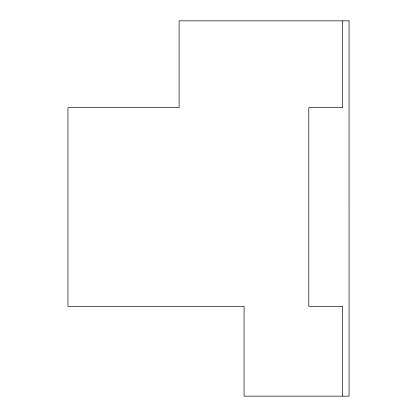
<?xml version="1.0" encoding="UTF-8"?>
<svg xmlns="http://www.w3.org/2000/svg" width="417" height="417" viewBox="0 0 417 417"><rect width="100%" height="100%" fill="white"/><g stroke="black" fill="none" stroke-linecap="round" stroke-linejoin="round"><path stroke-width="0.63" d="M348.935 20.85L179.091 20.85L179.091 107.638L67.94 107.638L67.94 306.328L244.065 306.328L244.065 396.15L349.06 396.15L349.055 20.85M342.628 20.85L342.628 107.638L308.788 107.638L308.788 306.328L342.628 306.328L342.628 396.15"/></g></svg>
